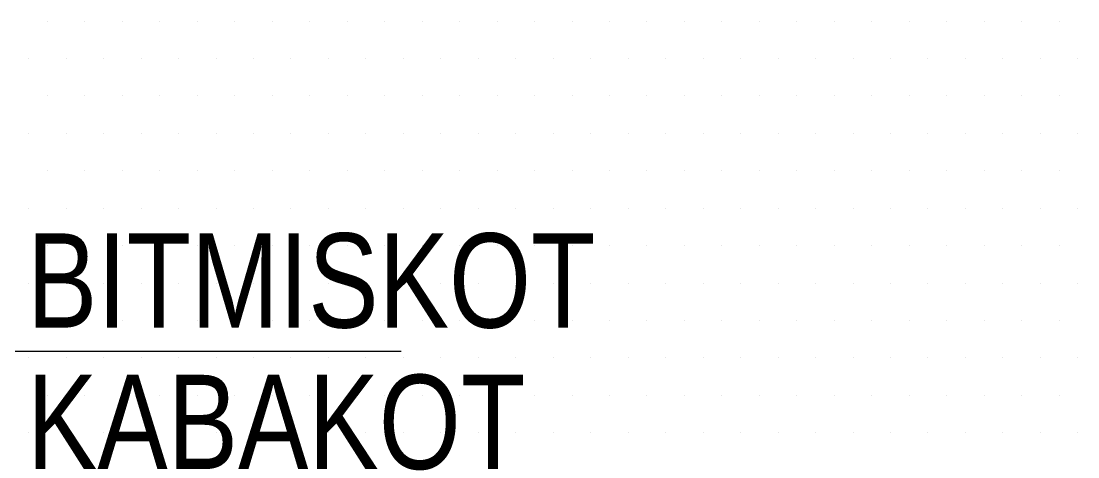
# Model space of a CAD drawing. Header units: millimetres. Extents: x 43168.9 to 43194.6, y -25545.1 to -25543.4.
# Drawn here: x 43172.2281 to 43172.3355, y -25543.8333 to -25543.7889 of the extents above; entities that cross this region are included whole.
import ezdxf

# ---------------------------------------------------------------- set-up
doc = ezdxf.new("R2010")
doc.units = ezdxf.units.MM
doc.header["$LTSCALE"] = 200
doc.layers.add('cim_sgh', color=7, linetype='Continuous', true_color=0x248f00)
doc.styles.add('text2', font='arial.ttf')

msp = doc.modelspace()

# ---------------------------------------------------------------- linework, layer by layer
at = {"color": 0}
msp.add_line((43172.20913184457, -25543.82250869463), (43172.26673184457, -25543.82250869463), dxfattribs=at)
at = {"layer": 'cim_sgh'}
for p, q in [((43172.23077499903, -25543.78891000002), (43172.23077499903, -25543.78891000002)), ((43172.23458499902, -25543.78891000002), (43172.23458499902, -25543.78891000002)), ((43172.23839499903, -25543.78891000002), (43172.23839499903, -25543.78891000002)), ((43172.24220499903, -25543.78891000002), (43172.24220499903, -25543.78891000002)), ((43172.24601499903, -25543.78891000002), (43172.24601499903, -25543.78891000002)), ((43172.24982499902, -25543.78891000002), (43172.24982499902, -25543.78891000002)), ((43172.25363499903, -25543.78891000002), (43172.25363499903, -25543.78891000002)), ((43172.25744499903, -25543.78891000002), (43172.25744499903, -25543.78891000002)), ((43172.26125499903, -25543.78891000002), (43172.26125499903, -25543.78891000002)), ((43172.26506499902, -25543.78891000002), (43172.26506499902, -25543.78891000002)), ((43172.26887499903, -25543.78891000002), (43172.26887499903, -25543.78891000002)), ((43172.27268499903, -25543.78891000002), (43172.27268499903, -25543.78891000002)), ((43172.27649499902, -25543.78891000002), (43172.27649499902, -25543.78891000002)), ((43172.28030499903, -25543.78891000002), (43172.28030499903, -25543.78891000002)), ((43172.28411499903, -25543.78891000002), (43172.28411499903, -25543.78891000002)), ((43172.28792499903, -25543.78891000002), (43172.28792499903, -25543.78891000002)), ((43172.29173499902, -25543.78891000002), (43172.29173499902, -25543.78891000002)), ((43172.29554499903, -25543.78891000002), (43172.29554499903, -25543.78891000002)), ((43172.29935499903, -25543.78891000002), (43172.29935499903, -25543.78891000002)), ((43172.30316499903, -25543.78891000002), (43172.30316499903, -25543.78891000002)), ((43172.30697499902, -25543.78891000002), (43172.30697499902, -25543.78891000002)), ((43172.31078499903, -25543.78891000002), (43172.31078499903, -25543.78891000002)), ((43172.31459499903, -25543.78891000002), (43172.31459499903, -25543.78891000002)), ((43172.31840499902, -25543.78891000002), (43172.31840499902, -25543.78891000002)), ((43172.32221499903, -25543.78891000002), (43172.32221499903, -25543.78891000002)), ((43172.32602499903, -25543.78891000002), (43172.32602499903, -25543.78891000002)), ((43172.32983499903, -25543.78891000002), (43172.32983499903, -25543.78891000002)), ((43172.33364499902, -25543.78891000002), (43172.33364499902, -25543.78891000002)), ((43172.22886999902, -25543.79272000002), (43172.22886999902, -25543.79272000002)), ((43172.23267999903, -25543.79272000002), (43172.23267999903, -25543.79272000002)), ((43172.23648999903, -25543.79272000002), (43172.23648999903, -25543.79272000002)), ((43172.24029999903, -25543.79272000002), (43172.24029999903, -25543.79272000002)), ((43172.24410999902, -25543.79272000002), (43172.24410999902, -25543.79272000002)), ((43172.24791999903, -25543.79272000002), (43172.24791999903, -25543.79272000002)), ((43172.25172999903, -25543.79272000002), (43172.25172999903, -25543.79272000002)), ((43172.25553999902, -25543.79272000002), (43172.25553999902, -25543.79272000002)), ((43172.25934999903, -25543.79272000002), (43172.25934999903, -25543.79272000002)), ((43172.26315999903, -25543.79272000002), (43172.26315999903, -25543.79272000002)), ((43172.26696999903, -25543.79272000002), (43172.26696999903, -25543.79272000002)), ((43172.27077999902, -25543.79272000002), (43172.27077999902, -25543.79272000002)), ((43172.27458999903, -25543.79272000002), (43172.27458999903, -25543.79272000002)), ((43172.27839999903, -25543.79272000002), (43172.27839999903, -25543.79272000002)), ((43172.28220999903, -25543.79272000002), (43172.28220999903, -25543.79272000002)), ((43172.28601999902, -25543.79272000002), (43172.28601999902, -25543.79272000002)), ((43172.28982999903, -25543.79272000002), (43172.28982999903, -25543.79272000002)), ((43172.29363999903, -25543.79272000002), (43172.29363999903, -25543.79272000002)), ((43172.29744999902, -25543.79272000002), (43172.29744999902, -25543.79272000002)), ((43172.30125999903, -25543.79272000002), (43172.30125999903, -25543.79272000002)), ((43172.30506999903, -25543.79272000002), (43172.30506999903, -25543.79272000002)), ((43172.30887999903, -25543.79272000002), (43172.30887999903, -25543.79272000002)), ((43172.31268999902, -25543.79272000002), (43172.31268999902, -25543.79272000002)), ((43172.31649999903, -25543.79272000002), (43172.31649999903, -25543.79272000002)), ((43172.32030999903, -25543.79272000002), (43172.32030999903, -25543.79272000002)), ((43172.32411999903, -25543.79272000002), (43172.32411999903, -25543.79272000002)), ((43172.32792999902, -25543.79272000002), (43172.32792999902, -25543.79272000002)), ((43172.33173999903, -25543.79272000002), (43172.33173999903, -25543.79272000002)), ((43172.33554999903, -25543.79272000002), (43172.33554999903, -25543.79272000002)), ((43172.23077499903, -25543.79653000002), (43172.23077499903, -25543.79653000002)), ((43172.23458499902, -25543.79653000002), (43172.23458499902, -25543.79653000002)), ((43172.23839499903, -25543.79653000002), (43172.23839499903, -25543.79653000002)), ((43172.24220499903, -25543.79653000002), (43172.24220499903, -25543.79653000002)), ((43172.24601499903, -25543.79653000002), (43172.24601499903, -25543.79653000002)), ((43172.24982499902, -25543.79653000002), (43172.24982499902, -25543.79653000002)), ((43172.25363499903, -25543.79653000002), (43172.25363499903, -25543.79653000002)), ((43172.25744499903, -25543.79653000002), (43172.25744499903, -25543.79653000002)), ((43172.26125499903, -25543.79653000002), (43172.26125499903, -25543.79653000002)), ((43172.26506499902, -25543.79653000002), (43172.26506499902, -25543.79653000002)), ((43172.26887499903, -25543.79653000002), (43172.26887499903, -25543.79653000002)), ((43172.27268499903, -25543.79653000002), (43172.27268499903, -25543.79653000002)), ((43172.27649499902, -25543.79653000002), (43172.27649499902, -25543.79653000002)), ((43172.28030499903, -25543.79653000002), (43172.28030499903, -25543.79653000002)), ((43172.28411499903, -25543.79653000002), (43172.28411499903, -25543.79653000002)), ((43172.28792499903, -25543.79653000002), (43172.28792499903, -25543.79653000002)), ((43172.29173499902, -25543.79653000002), (43172.29173499902, -25543.79653000002)), ((43172.29554499903, -25543.79653000002), (43172.29554499903, -25543.79653000002)), ((43172.29935499903, -25543.79653000002), (43172.29935499903, -25543.79653000002)), ((43172.30316499903, -25543.79653000002), (43172.30316499903, -25543.79653000002)), ((43172.30697499902, -25543.79653000002), (43172.30697499902, -25543.79653000002)), ((43172.31078499903, -25543.79653000002), (43172.31078499903, -25543.79653000002)), ((43172.31459499903, -25543.79653000002), (43172.31459499903, -25543.79653000002)), ((43172.31840499902, -25543.79653000002), (43172.31840499902, -25543.79653000002)), ((43172.32221499903, -25543.79653000002), (43172.32221499903, -25543.79653000002)), ((43172.32602499903, -25543.79653000002), (43172.32602499903, -25543.79653000002)), ((43172.32983499903, -25543.79653000002), (43172.32983499903, -25543.79653000002)), ((43172.33364499902, -25543.79653000002), (43172.33364499902, -25543.79653000002)), ((43172.22886999902, -25543.80034000002), (43172.22886999902, -25543.80034000002)), ((43172.23267999903, -25543.80034000002), (43172.23267999903, -25543.80034000002)), ((43172.23648999903, -25543.80034000002), (43172.23648999903, -25543.80034000002)), ((43172.24029999903, -25543.80034000002), (43172.24029999903, -25543.80034000002)), ((43172.24410999902, -25543.80034000002), (43172.24410999902, -25543.80034000002)), ((43172.24791999903, -25543.80034000002), (43172.24791999903, -25543.80034000002)), ((43172.25172999903, -25543.80034000002), (43172.25172999903, -25543.80034000002)), ((43172.25553999902, -25543.80034000002), (43172.25553999902, -25543.80034000002)), ((43172.25934999903, -25543.80034000002), (43172.25934999903, -25543.80034000002)), ((43172.26315999903, -25543.80034000002), (43172.26315999903, -25543.80034000002)), ((43172.26696999903, -25543.80034000002), (43172.26696999903, -25543.80034000002)), ((43172.27077999902, -25543.80034000002), (43172.27077999902, -25543.80034000002)), ((43172.27458999903, -25543.80034000002), (43172.27458999903, -25543.80034000002)), ((43172.27839999903, -25543.80034000002), (43172.27839999903, -25543.80034000002)), ((43172.28220999903, -25543.80034000002), (43172.28220999903, -25543.80034000002)), ((43172.28601999902, -25543.80034000002), (43172.28601999902, -25543.80034000002)), ((43172.28982999903, -25543.80034000002), (43172.28982999903, -25543.80034000002)), ((43172.29363999903, -25543.80034000002), (43172.29363999903, -25543.80034000002)), ((43172.29744999902, -25543.80034000002), (43172.29744999902, -25543.80034000002)), ((43172.30125999903, -25543.80034000002), (43172.30125999903, -25543.80034000002)), ((43172.30506999903, -25543.80034000002), (43172.30506999903, -25543.80034000002)), ((43172.30887999903, -25543.80034000002), (43172.30887999903, -25543.80034000002)), ((43172.31268999902, -25543.80034000002), (43172.31268999902, -25543.80034000002)), ((43172.31649999903, -25543.80034000002), (43172.31649999903, -25543.80034000002)), ((43172.32030999903, -25543.80034000002), (43172.32030999903, -25543.80034000002)), ((43172.32411999903, -25543.80034000002), (43172.32411999903, -25543.80034000002)), ((43172.32792999902, -25543.80034000002), (43172.32792999902, -25543.80034000002)), ((43172.33173999903, -25543.80034000002), (43172.33173999903, -25543.80034000002)), ((43172.33554999903, -25543.80034000002), (43172.33554999903, -25543.80034000002)), ((43172.23077499903, -25543.80415000002), (43172.23077499903, -25543.80415000002)), ((43172.23458499902, -25543.80415000002), (43172.23458499902, -25543.80415000002)), ((43172.23839499903, -25543.80415000002), (43172.23839499903, -25543.80415000002)), ((43172.24220499903, -25543.80415000002), (43172.24220499903, -25543.80415000002)), ((43172.24601499903, -25543.80415000002), (43172.24601499903, -25543.80415000002)), ((43172.24982499902, -25543.80415000002), (43172.24982499902, -25543.80415000002)), ((43172.25363499903, -25543.80415000002), (43172.25363499903, -25543.80415000002)), ((43172.25744499903, -25543.80415000002), (43172.25744499903, -25543.80415000002)), ((43172.26125499903, -25543.80415000002), (43172.26125499903, -25543.80415000002)), ((43172.26506499902, -25543.80415000002), (43172.26506499902, -25543.80415000002)), ((43172.26887499903, -25543.80415000002), (43172.26887499903, -25543.80415000002)), ((43172.27268499903, -25543.80415000002), (43172.27268499903, -25543.80415000002)), ((43172.27649499902, -25543.80415000002), (43172.27649499902, -25543.80415000002)), ((43172.28030499903, -25543.80415000002), (43172.28030499903, -25543.80415000002)), ((43172.28411499903, -25543.80415000002), (43172.28411499903, -25543.80415000002)), ((43172.28792499903, -25543.80415000002), (43172.28792499903, -25543.80415000002)), ((43172.29173499902, -25543.80415000002), (43172.29173499902, -25543.80415000002)), ((43172.29554499903, -25543.80415000002), (43172.29554499903, -25543.80415000002)), ((43172.29935499903, -25543.80415000002), (43172.29935499903, -25543.80415000002)), ((43172.30316499903, -25543.80415000002), (43172.30316499903, -25543.80415000002)), ((43172.30697499902, -25543.80415000002), (43172.30697499902, -25543.80415000002)), ((43172.31078499903, -25543.80415000002), (43172.31078499903, -25543.80415000002)), ((43172.31459499903, -25543.80415000002), (43172.31459499903, -25543.80415000002)), ((43172.31840499902, -25543.80415000002), (43172.31840499902, -25543.80415000002)), ((43172.32221499903, -25543.80415000002), (43172.32221499903, -25543.80415000002)), ((43172.32602499903, -25543.80415000002), (43172.32602499903, -25543.80415000002)), ((43172.32983499903, -25543.80415000002), (43172.32983499903, -25543.80415000002)), ((43172.33364499902, -25543.80415000002), (43172.33364499902, -25543.80415000002)), ((43172.22886999902, -25543.80796000002), (43172.22886999902, -25543.80796000002)), ((43172.23267999903, -25543.80796000002), (43172.23267999903, -25543.80796000002)), ((43172.23648999903, -25543.80796000002), (43172.23648999903, -25543.80796000002)), ((43172.24029999903, -25543.80796000002), (43172.24029999903, -25543.80796000002)), ((43172.24410999902, -25543.80796000002), (43172.24410999902, -25543.80796000002)), ((43172.24791999903, -25543.80796000002), (43172.24791999903, -25543.80796000002)), ((43172.25172999903, -25543.80796000002), (43172.25172999903, -25543.80796000002)), ((43172.25553999902, -25543.80796000002), (43172.25553999902, -25543.80796000002)), ((43172.25934999903, -25543.80796000002), (43172.25934999903, -25543.80796000002)), ((43172.26315999903, -25543.80796000002), (43172.26315999903, -25543.80796000002)), ((43172.26696999903, -25543.80796000002), (43172.26696999903, -25543.80796000002)), ((43172.27077999902, -25543.80796000002), (43172.27077999902, -25543.80796000002)), ((43172.27458999903, -25543.80796000002), (43172.27458999903, -25543.80796000002)), ((43172.27839999903, -25543.80796000002), (43172.27839999903, -25543.80796000002)), ((43172.28220999903, -25543.80796000002), (43172.28220999903, -25543.80796000002)), ((43172.28601999902, -25543.80796000002), (43172.28601999902, -25543.80796000002)), ((43172.28982999903, -25543.80796000002), (43172.28982999903, -25543.80796000002)), ((43172.29363999903, -25543.80796000002), (43172.29363999903, -25543.80796000002)), ((43172.29744999902, -25543.80796000002), (43172.29744999902, -25543.80796000002)), ((43172.30125999903, -25543.80796000002), (43172.30125999903, -25543.80796000002)), ((43172.30506999903, -25543.80796000002), (43172.30506999903, -25543.80796000002)), ((43172.30887999903, -25543.80796000002), (43172.30887999903, -25543.80796000002)), ((43172.31268999902, -25543.80796000002), (43172.31268999902, -25543.80796000002)), ((43172.31649999903, -25543.80796000002), (43172.31649999903, -25543.80796000002)), ((43172.32030999903, -25543.80796000002), (43172.32030999903, -25543.80796000002)), ((43172.32411999903, -25543.80796000002), (43172.32411999903, -25543.80796000002)), ((43172.32792999902, -25543.80796000002), (43172.32792999902, -25543.80796000002)), ((43172.33173999903, -25543.80796000002), (43172.33173999903, -25543.80796000002)), ((43172.33554999903, -25543.80796000002), (43172.33554999903, -25543.80796000002)), ((43172.23077499903, -25543.81177000002), (43172.23077499903, -25543.81177000002)), ((43172.23458499902, -25543.81177000002), (43172.23458499902, -25543.81177000002)), ((43172.23839499903, -25543.81177000002), (43172.23839499903, -25543.81177000002)), ((43172.24220499903, -25543.81177000002), (43172.24220499903, -25543.81177000002)), ((43172.24601499903, -25543.81177000002), (43172.24601499903, -25543.81177000002)), ((43172.24982499902, -25543.81177000002), (43172.24982499902, -25543.81177000002)), ((43172.25363499903, -25543.81177000002), (43172.25363499903, -25543.81177000002)), ((43172.25744499903, -25543.81177000002), (43172.25744499903, -25543.81177000002)), ((43172.26125499903, -25543.81177000002), (43172.26125499903, -25543.81177000002)), ((43172.26506499902, -25543.81177000002), (43172.26506499902, -25543.81177000002)), ((43172.26887499903, -25543.81177000002), (43172.26887499903, -25543.81177000002)), ((43172.27268499903, -25543.81177000002), (43172.27268499903, -25543.81177000002)), ((43172.27649499902, -25543.81177000002), (43172.27649499902, -25543.81177000002)), ((43172.28030499903, -25543.81177000002), (43172.28030499903, -25543.81177000002)), ((43172.28411499903, -25543.81177000002), (43172.28411499903, -25543.81177000002)), ((43172.28792499903, -25543.81177000002), (43172.28792499903, -25543.81177000002)), ((43172.29173499902, -25543.81177000002), (43172.29173499902, -25543.81177000002)), ((43172.29554499903, -25543.81177000002), (43172.29554499903, -25543.81177000002)), ((43172.29935499903, -25543.81177000002), (43172.29935499903, -25543.81177000002)), ((43172.30316499903, -25543.81177000002), (43172.30316499903, -25543.81177000002)), ((43172.30697499902, -25543.81177000002), (43172.30697499902, -25543.81177000002)), ((43172.31078499903, -25543.81177000002), (43172.31078499903, -25543.81177000002)), ((43172.31459499903, -25543.81177000002), (43172.31459499903, -25543.81177000002)), ((43172.31840499902, -25543.81177000002), (43172.31840499902, -25543.81177000002)), ((43172.32221499903, -25543.81177000002), (43172.32221499903, -25543.81177000002)), ((43172.32602499903, -25543.81177000002), (43172.32602499903, -25543.81177000002)), ((43172.32983499903, -25543.81177000002), (43172.32983499903, -25543.81177000002)), ((43172.33364499902, -25543.81177000002), (43172.33364499902, -25543.81177000002)), ((43172.22886999902, -25543.81558000002), (43172.22886999902, -25543.81558000002)), ((43172.23267999903, -25543.81558000002), (43172.23267999903, -25543.81558000002)), ((43172.23648999903, -25543.81558000002), (43172.23648999903, -25543.81558000002)), ((43172.24029999903, -25543.81558000002), (43172.24029999903, -25543.81558000002)), ((43172.24410999902, -25543.81558000002), (43172.24410999902, -25543.81558000002)), ((43172.24791999903, -25543.81558000002), (43172.24791999903, -25543.81558000002)), ((43172.25172999903, -25543.81558000002), (43172.25172999903, -25543.81558000002)), ((43172.25553999902, -25543.81558000002), (43172.25553999902, -25543.81558000002)), ((43172.25934999903, -25543.81558000002), (43172.25934999903, -25543.81558000002)), ((43172.26315999903, -25543.81558000002), (43172.26315999903, -25543.81558000002)), ((43172.26696999903, -25543.81558000002), (43172.26696999903, -25543.81558000002)), ((43172.27077999902, -25543.81558000002), (43172.27077999902, -25543.81558000002)), ((43172.27458999903, -25543.81558000002), (43172.27458999903, -25543.81558000002)), ((43172.27839999903, -25543.81558000002), (43172.27839999903, -25543.81558000002)), ((43172.28220999903, -25543.81558000002), (43172.28220999903, -25543.81558000002)), ((43172.28601999902, -25543.81558000002), (43172.28601999902, -25543.81558000002)), ((43172.28982999903, -25543.81558000002), (43172.28982999903, -25543.81558000002)), ((43172.29363999903, -25543.81558000002), (43172.29363999903, -25543.81558000002)), ((43172.29744999902, -25543.81558000002), (43172.29744999902, -25543.81558000002)), ((43172.30125999903, -25543.81558000002), (43172.30125999903, -25543.81558000002)), ((43172.30506999903, -25543.81558000002), (43172.30506999903, -25543.81558000002)), ((43172.30887999903, -25543.81558000002), (43172.30887999903, -25543.81558000002)), ((43172.31268999902, -25543.81558000002), (43172.31268999902, -25543.81558000002)), ((43172.31649999903, -25543.81558000002), (43172.31649999903, -25543.81558000002)), ((43172.32030999903, -25543.81558000002), (43172.32030999903, -25543.81558000002)), ((43172.32411999903, -25543.81558000002), (43172.32411999903, -25543.81558000002)), ((43172.32792999902, -25543.81558000002), (43172.32792999902, -25543.81558000002)), ((43172.33173999903, -25543.81558000002), (43172.33173999903, -25543.81558000002)), ((43172.33554999903, -25543.81558000002), (43172.33554999903, -25543.81558000002)), ((43172.23077499903, -25543.81939000002), (43172.23077499903, -25543.81939000002)), ((43172.23458499902, -25543.81939000002), (43172.23458499902, -25543.81939000002)), ((43172.23839499903, -25543.81939000002), (43172.23839499903, -25543.81939000002)), ((43172.24220499903, -25543.81939000002), (43172.24220499903, -25543.81939000002)), ((43172.24601499903, -25543.81939000002), (43172.24601499903, -25543.81939000002)), ((43172.24982499902, -25543.81939000002), (43172.24982499902, -25543.81939000002)), ((43172.25363499903, -25543.81939000002), (43172.25363499903, -25543.81939000002)), ((43172.25744499903, -25543.81939000002), (43172.25744499903, -25543.81939000002)), ((43172.26125499903, -25543.81939000002), (43172.26125499903, -25543.81939000002)), ((43172.26506499902, -25543.81939000002), (43172.26506499902, -25543.81939000002)), ((43172.26887499903, -25543.81939000002), (43172.26887499903, -25543.81939000002)), ((43172.27268499903, -25543.81939000002), (43172.27268499903, -25543.81939000002)), ((43172.27649499902, -25543.81939000002), (43172.27649499902, -25543.81939000002)), ((43172.28030499903, -25543.81939000002), (43172.28030499903, -25543.81939000002)), ((43172.28411499903, -25543.81939000002), (43172.28411499903, -25543.81939000002)), ((43172.28792499903, -25543.81939000002), (43172.28792499903, -25543.81939000002)), ((43172.29173499902, -25543.81939000002), (43172.29173499902, -25543.81939000002)), ((43172.29554499903, -25543.81939000002), (43172.29554499903, -25543.81939000002)), ((43172.29935499903, -25543.81939000002), (43172.29935499903, -25543.81939000002)), ((43172.30316499903, -25543.81939000002), (43172.30316499903, -25543.81939000002)), ((43172.30697499902, -25543.81939000002), (43172.30697499902, -25543.81939000002)), ((43172.31078499903, -25543.81939000002), (43172.31078499903, -25543.81939000002)), ((43172.31459499903, -25543.81939000002), (43172.31459499903, -25543.81939000002)), ((43172.31840499902, -25543.81939000002), (43172.31840499902, -25543.81939000002)), ((43172.32221499903, -25543.81939000002), (43172.32221499903, -25543.81939000002)), ((43172.32602499903, -25543.81939000002), (43172.32602499903, -25543.81939000002)), ((43172.32983499903, -25543.81939000002), (43172.32983499903, -25543.81939000002)), ((43172.33364499902, -25543.81939000002), (43172.33364499902, -25543.81939000002)), ((43172.22886999902, -25543.82320000002), (43172.22886999902, -25543.82320000002)), ((43172.23267999903, -25543.82320000002), (43172.23267999903, -25543.82320000002)), ((43172.23648999903, -25543.82320000002), (43172.23648999903, -25543.82320000002)), ((43172.24029999903, -25543.82320000002), (43172.24029999903, -25543.82320000002)), ((43172.24410999902, -25543.82320000002), (43172.24410999902, -25543.82320000002)), ((43172.24791999903, -25543.82320000002), (43172.24791999903, -25543.82320000002)), ((43172.25172999903, -25543.82320000002), (43172.25172999903, -25543.82320000002)), ((43172.25553999902, -25543.82320000002), (43172.25553999902, -25543.82320000002)), ((43172.25934999903, -25543.82320000002), (43172.25934999903, -25543.82320000002)), ((43172.26315999903, -25543.82320000002), (43172.26315999903, -25543.82320000002)), ((43172.26696999903, -25543.82320000002), (43172.26696999903, -25543.82320000002)), ((43172.27077999902, -25543.82320000002), (43172.27077999902, -25543.82320000002)), ((43172.27458999903, -25543.82320000002), (43172.27458999903, -25543.82320000002)), ((43172.27839999903, -25543.82320000002), (43172.27839999903, -25543.82320000002)), ((43172.28220999903, -25543.82320000002), (43172.28220999903, -25543.82320000002)), ((43172.28601999902, -25543.82320000002), (43172.28601999902, -25543.82320000002)), ((43172.28982999903, -25543.82320000002), (43172.28982999903, -25543.82320000002)), ((43172.29363999903, -25543.82320000002), (43172.29363999903, -25543.82320000002)), ((43172.29744999902, -25543.82320000002), (43172.29744999902, -25543.82320000002)), ((43172.30125999903, -25543.82320000002), (43172.30125999903, -25543.82320000002)), ((43172.30506999903, -25543.82320000002), (43172.30506999903, -25543.82320000002)), ((43172.30887999903, -25543.82320000002), (43172.30887999903, -25543.82320000002)), ((43172.31268999902, -25543.82320000002), (43172.31268999902, -25543.82320000002)), ((43172.31649999903, -25543.82320000002), (43172.31649999903, -25543.82320000002)), ((43172.32030999903, -25543.82320000002), (43172.32030999903, -25543.82320000002)), ((43172.32411999903, -25543.82320000002), (43172.32411999903, -25543.82320000002)), ((43172.32792999902, -25543.82320000002), (43172.32792999902, -25543.82320000002)), ((43172.33173999903, -25543.82320000002), (43172.33173999903, -25543.82320000002)), ((43172.33554999903, -25543.82320000002), (43172.33554999903, -25543.82320000002)), ((43172.23077499903, -25543.82701000002), (43172.23077499903, -25543.82701000002)), ((43172.23458499902, -25543.82701000002), (43172.23458499902, -25543.82701000002)), ((43172.23839499903, -25543.82701000002), (43172.23839499903, -25543.82701000002)), ((43172.24220499903, -25543.82701000002), (43172.24220499903, -25543.82701000002)), ((43172.24601499903, -25543.82701000002), (43172.24601499903, -25543.82701000002)), ((43172.24982499902, -25543.82701000002), (43172.24982499902, -25543.82701000002)), ((43172.25363499903, -25543.82701000002), (43172.25363499903, -25543.82701000002)), ((43172.25744499903, -25543.82701000002), (43172.25744499903, -25543.82701000002)), ((43172.26125499903, -25543.82701000002), (43172.26125499903, -25543.82701000002)), ((43172.26506499902, -25543.82701000002), (43172.26506499902, -25543.82701000002)), ((43172.26887499903, -25543.82701000002), (43172.26887499903, -25543.82701000002)), ((43172.27268499903, -25543.82701000002), (43172.27268499903, -25543.82701000002)), ((43172.27649499902, -25543.82701000002), (43172.27649499902, -25543.82701000002)), ((43172.28030499903, -25543.82701000002), (43172.28030499903, -25543.82701000002)), ((43172.28411499903, -25543.82701000002), (43172.28411499903, -25543.82701000002)), ((43172.28792499903, -25543.82701000002), (43172.28792499903, -25543.82701000002)), ((43172.29173499902, -25543.82701000002), (43172.29173499902, -25543.82701000002)), ((43172.29554499903, -25543.82701000002), (43172.29554499903, -25543.82701000002)), ((43172.29935499903, -25543.82701000002), (43172.29935499903, -25543.82701000002)), ((43172.30316499903, -25543.82701000002), (43172.30316499903, -25543.82701000002)), ((43172.30697499902, -25543.82701000002), (43172.30697499902, -25543.82701000002)), ((43172.31078499903, -25543.82701000002), (43172.31078499903, -25543.82701000002)), ((43172.31459499903, -25543.82701000002), (43172.31459499903, -25543.82701000002)), ((43172.31840499902, -25543.82701000002), (43172.31840499902, -25543.82701000002)), ((43172.32221499903, -25543.82701000002), (43172.32221499903, -25543.82701000002)), ((43172.32602499903, -25543.82701000002), (43172.32602499903, -25543.82701000002)), ((43172.32983499903, -25543.82701000002), (43172.32983499903, -25543.82701000002)), ((43172.33364499902, -25543.82701000002), (43172.33364499902, -25543.82701000002)), ((43172.22886999902, -25543.83082000002), (43172.22886999902, -25543.83082000002)), ((43172.23267999903, -25543.83082000002), (43172.23267999903, -25543.83082000002)), ((43172.23648999903, -25543.83082000002), (43172.23648999903, -25543.83082000002)), ((43172.24029999903, -25543.83082000002), (43172.24029999903, -25543.83082000002)), ((43172.24410999902, -25543.83082000002), (43172.24410999902, -25543.83082000002)), ((43172.24791999903, -25543.83082000002), (43172.24791999903, -25543.83082000002)), ((43172.25172999903, -25543.83082000002), (43172.25172999903, -25543.83082000002)), ((43172.25553999902, -25543.83082000002), (43172.25553999902, -25543.83082000002)), ((43172.25934999903, -25543.83082000002), (43172.25934999903, -25543.83082000002)), ((43172.26315999903, -25543.83082000002), (43172.26315999903, -25543.83082000002)), ((43172.26696999903, -25543.83082000002), (43172.26696999903, -25543.83082000002)), ((43172.27077999902, -25543.83082000002), (43172.27077999902, -25543.83082000002)), ((43172.27458999903, -25543.83082000002), (43172.27458999903, -25543.83082000002)), ((43172.27839999903, -25543.83082000002), (43172.27839999903, -25543.83082000002)), ((43172.28220999903, -25543.83082000002), (43172.28220999903, -25543.83082000002)), ((43172.28601999902, -25543.83082000002), (43172.28601999902, -25543.83082000002)), ((43172.28982999903, -25543.83082000002), (43172.28982999903, -25543.83082000002)), ((43172.29363999903, -25543.83082000002), (43172.29363999903, -25543.83082000002)), ((43172.29744999902, -25543.83082000002), (43172.29744999902, -25543.83082000002)), ((43172.30125999903, -25543.83082000002), (43172.30125999903, -25543.83082000002)), ((43172.30506999903, -25543.83082000002), (43172.30506999903, -25543.83082000002)), ((43172.30887999903, -25543.83082000002), (43172.30887999903, -25543.83082000002)), ((43172.31268999902, -25543.83082000002), (43172.31268999902, -25543.83082000002)), ((43172.31649999903, -25543.83082000002), (43172.31649999903, -25543.83082000002)), ((43172.32030999903, -25543.83082000002), (43172.32030999903, -25543.83082000002)), ((43172.32411999903, -25543.83082000002), (43172.32411999903, -25543.83082000002)), ((43172.32792999902, -25543.83082000002), (43172.32792999902, -25543.83082000002)), ((43172.33173999903, -25543.83082000002), (43172.33173999903, -25543.83082000002)), ((43172.33554999903, -25543.83082000002), (43172.33554999903, -25543.83082000002))]:
    msp.add_line(p, q, dxfattribs=at)

# ---------------------------------------------------------------- texts
at = {"color": 0, "style": 'text2', "width": 0.8}
for tag, p, s in [('BITMISKOT', (43172.22869184458, -25543.82010869463), '+0,10'), ('KABAKOT', (43172.22869184458, -25543.83450869463), '±0,00')]:
    msp.add_attdef(tag, p, s, height=0.009600000000000003, dxfattribs=at)

doc.saveas('drawing.dxf')
